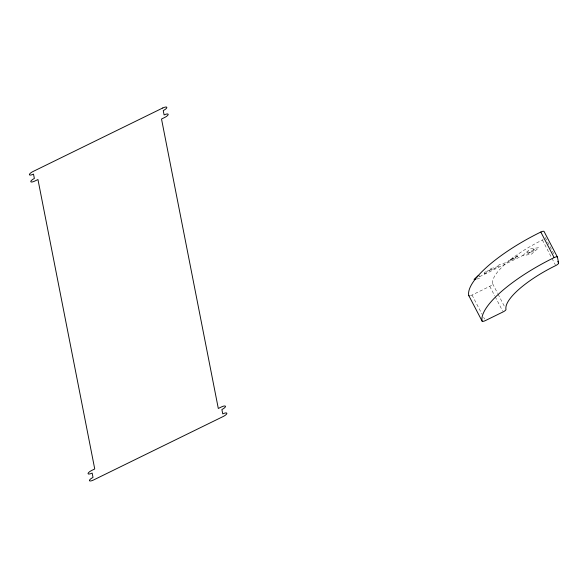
<?xml version="1.0" encoding="UTF-8"?>
<svg xmlns="http://www.w3.org/2000/svg" width="588" height="588" viewBox="0 0 588 588"><rect width="100%" height="100%" fill="white"/><g stroke="black" fill="none" stroke-linecap="round" stroke-linejoin="round"><path stroke-width="0.44" stroke-dasharray="2.94 2.21" d="M511.634 260.19L511.839 259.043L513.868 258.206M490.649 269.466L490.708 270.26L492.987 268.753L490.311 269.333M530.251 252.274L527.487 254.112L526.914 253.906L527.326 253.215L530.251 252.274L530.119 251.59L528.296 251.708L526.914 252.774M486.636 272.729L484.519 273.736L484.152 272.597M493.626 267.613L494.155 268.753M484.211 272.906L485.387 271.95L486.636 271.862L485.519 272.979L484.269 273.207M522.747 255.545L530.258 248.93L538.814 247.673L531.309 254.288L522.747 255.545L479.661 276.639M512.038 258.419L513.118 257.684M516.007 257.228L514.765 258.286L517.785 257.176L517.506 255.78L515.161 257.022L514.838 257.426L517.638 256.434M502.784 263.924L506.048 262.329M470.466 295.646A3.447 1.007 -27.5 0 0 472.032 295.029L489.767 286.341A3.447 1.007 -27.5 0 0 492.656 283.806A59.454 17.397 -27.5 0 1 542.386 240.007A3.447 1.007 -27.5 0 0 543.18 239.581M511.641 259.521L514.059 258.735L511.692 259.8M492.318 267.966L490.583 268.753M494.111 268.532L495.941 267.812L496.213 266.636M476.603 279.021L480.029 278.514L479.44 275.515M510.774 259.845L508.73 260.543L508.657 261.645M489.584 270.215L487.54 270.914L487.467 272.024M545.267 237.471L554.433 255.045M542.386 240.007L551.551 257.588M551.97 258.382L555.3 264.776M492.656 283.806L497.654 293.39M498.065 294.191L505.151 307.774M489.767 286.341L494.773 295.933M495.184 296.727L502.689 311.111M472.032 295.029L482.028 314.205M483.696 317.402L484.534 318.997M510.707 259.506L510.913 260.543M489.517 269.885L489.723 270.921M497.235 265.974L496.992 266.555L497.86 266.798L500.381 265.702L500.109 264.313L497.235 265.974M531.603 251.326L531.273 251.87L531.743 252.017L534.463 250.686L534.808 250.135L534.33 249.988L531.398 250.657L532.801 249.459L534.345 249.216L531.603 251.326"/><path stroke-width="0.88" d="M478.639 275.346L474.038 279.396L475.751 279.146M557.439 257.125L544.106 231.554A3.447 1.007 -27.5 0 0 540.82 232.039A86.164 25.218 -27.5 0 0 468.746 295.507L482.079 321.077A3.447 1.007 -27.5 0 0 485.365 320.6L503.1 311.912A3.447 1.007 -27.5 0 0 505.981 309.369A59.454 17.397 -27.5 0 1 555.719 265.578A3.447 1.007 -27.5 0 0 558.6 263.034L557.439 257.125A3.447 1.007 -27.5 0 0 554.153 257.61A86.164 25.218 -27.5 0 0 482.079 321.077M557.769 261.44L558.6 263.034M540.82 232.039L554.153 257.61M469.261 295.823A3.447 1.007 -27.5 0 1 468.746 295.507M162.736 108.001L33.002 171.527A4.307 1.264 -27.5 0 0 29.4 174.702A4.307 1.264 -27.5 0 0 33.509 174.099L34.369 178.473A4.307 1.264 -27.5 0 0 30.76 181.641A4.307 1.264 -27.5 0 0 34.868 181.038L37.955 179.531L94.742 468.981L91.654 470.488A4.307 1.264 -27.5 0 0 88.053 473.663A4.307 1.264 -27.5 0 0 92.162 473.061L93.022 477.427A4.307 1.264 -27.5 0 0 89.413 480.602A4.307 1.264 -27.5 0 0 93.521 479.999L223.256 416.473A4.307 1.264 -27.5 0 0 226.858 413.298A4.307 1.264 -27.5 0 0 222.749 413.901L221.889 409.527A4.307 1.264 -27.5 0 0 225.498 406.359A4.307 1.264 -27.5 0 0 221.389 406.962L218.302 408.469L161.516 119.019L164.603 117.512A4.307 1.264 -27.5 0 0 168.205 114.337A4.307 1.264 -27.5 0 0 164.096 114.939L163.236 110.573A4.307 1.264 -27.5 0 0 166.845 107.398A4.307 1.264 -27.5 0 0 162.736 108.001"/></g></svg>
